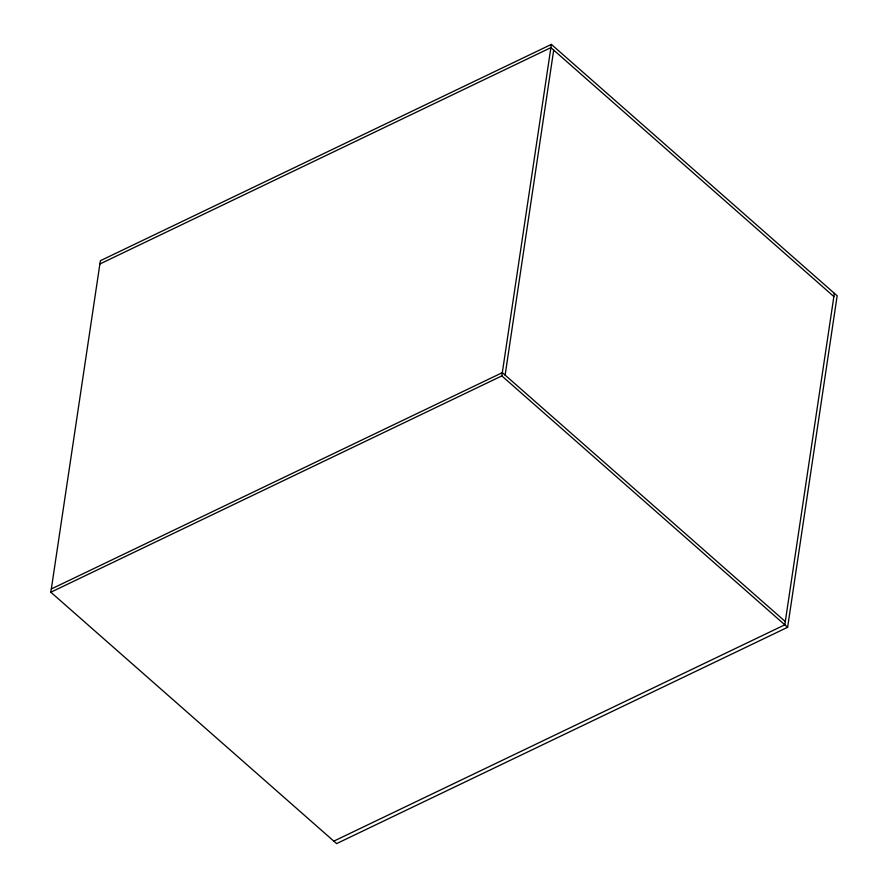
<?xml version="1.0" encoding="UTF-8"?>
<svg xmlns="http://www.w3.org/2000/svg" width="888" height="888" viewBox="0 0 888 888"><rect width="100%" height="100%" fill="white"/><g stroke="black" fill="none" stroke-linecap="round" stroke-linejoin="round"><path stroke-width="1.33" d="M50.838 592.218L100.377 260.717L551.381 44.4L837.162 295.782L787.623 627.283L336.619 843.6L50.838 592.218L501.831 375.901L551.381 44.4M505.128 375.113L553.69 50.117M834.354 293.318L784.814 624.819L333.821 841.136M99.9 263.969L550.893 47.652L833.876 296.57M51.326 588.966L502.319 372.649L785.303 621.567M501.831 375.901L787.623 627.283"/></g></svg>
